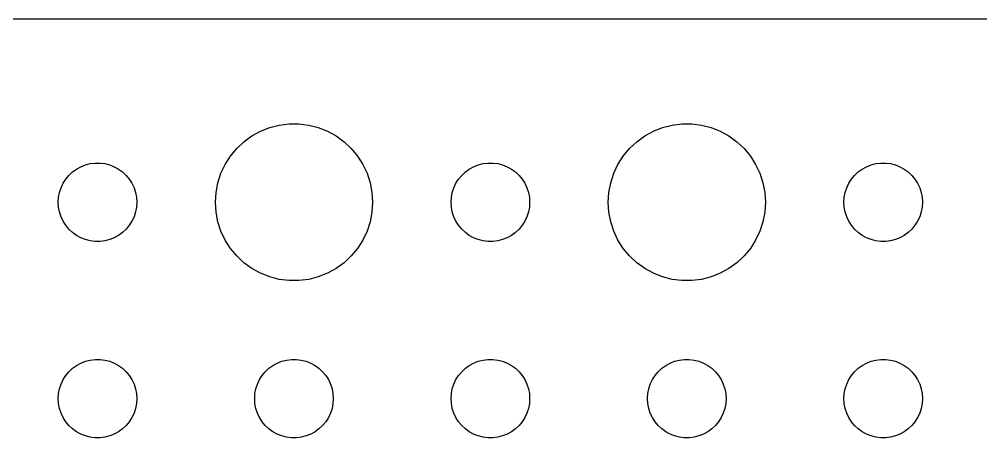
# Model space of a CAD drawing. Header units: metres. Extents: x -74 to 74, y -37 to 37.
# Drawn here: x -2.99 to 33.73, y 21 to 36.99 of the extents above; entities that cross this region are included whole.
import ezdxf

# ---------------------------------------------------------------- set-up
doc = ezdxf.new("R2010")
doc.units = ezdxf.units.M

msp = doc.modelspace()

# ---------------------------------------------------------------- linework, layer by layer
for p, q in [((69.8139, 36.9901), (-69.8139, 36.9901)), ((5.89252, 32.533), (6.22266, 32.7145)), ((6.22266, 32.7145), (6.57294, 32.8532)), ((6.57294, 32.8532), (6.93785, 32.9469)), ((6.93785, 32.9469), (7.31161, 32.9941)), ((7.31161, 32.9941), (7.68837, 32.9941)), ((7.68837, 32.9941), (8.06213, 32.9469)), ((8.06213, 32.9469), (8.42705, 32.8532)), ((8.42705, 32.8532), (8.77733, 32.7145)), ((8.77733, 32.7145), (9.10747, 32.533)), ((20.8925, 32.533), (21.2227, 32.7145)), ((21.2227, 32.7145), (21.5729, 32.8532)), ((21.5729, 32.8532), (21.9379, 32.9469)), ((21.9379, 32.9469), (22.3116, 32.9941)), ((22.3116, 32.9941), (22.6884, 32.9941)), ((22.6884, 32.9941), (23.0621, 32.9469)), ((23.0621, 32.9469), (23.427, 32.8532)), ((23.427, 32.8532), (23.7773, 32.7145)), ((23.7773, 32.7145), (24.1075, 32.533)), ((5.31308, 32.0536), (5.58772, 32.3115)), ((5.58772, 32.3115), (5.89252, 32.533)), ((9.10747, 32.533), (9.41226, 32.3115)), ((9.41226, 32.3115), (9.6869, 32.0536)), ((20.3131, 32.0536), (20.5877, 32.3115)), ((20.5877, 32.3115), (20.8925, 32.533)), ((24.1075, 32.533), (24.4123, 32.3115)), ((24.4123, 32.3115), (24.6869, 32.0536)), ((5.07294, 31.7634), (5.31308, 32.0536)), ((9.6869, 32.0536), (9.92705, 31.7634)), ((20.0729, 31.7634), (20.3131, 32.0536)), ((24.6869, 32.0536), (24.927, 31.7634)), ((4.87108, 31.4453), (5.07294, 31.7634)), ((9.92705, 31.7634), (10.1289, 31.4453)), ((19.8711, 31.4453), (20.0729, 31.7634)), ((24.927, 31.7634), (25.1289, 31.4453)), ((-0.956131, 31.1558), (-0.803726, 31.2665)), ((-0.803726, 31.2665), (-0.638657, 31.3572)), ((-0.638657, 31.3572), (-0.463516, 31.4266)), ((-0.463516, 31.4266), (-0.281067, 31.4734)), ((-0.281067, 31.4734), (-0.094177, 31.497)), ((-0.094177, 31.497), (0.094177, 31.497)), ((0.094177, 31.497), (0.281067, 31.4734)), ((0.281067, 31.4734), (0.463516, 31.4266)), ((0.463516, 31.4266), (0.638657, 31.3572)), ((0.638657, 31.3572), (0.803726, 31.2665)), ((0.803726, 31.2665), (0.956131, 31.1558)), ((4.71066, 31.1044), (4.87108, 31.4453)), ((10.1289, 31.4453), (10.2893, 31.1044)), ((14.0439, 31.1558), (14.1963, 31.2665)), ((14.1963, 31.2665), (14.3613, 31.3572)), ((14.3613, 31.3572), (14.5365, 31.4266)), ((14.5365, 31.4266), (14.7189, 31.4734)), ((14.7189, 31.4734), (14.9058, 31.497)), ((14.9058, 31.497), (15.0942, 31.497)), ((15.0942, 31.497), (15.2811, 31.4734)), ((15.2811, 31.4734), (15.4635, 31.4266)), ((15.4635, 31.4266), (15.6387, 31.3572)), ((15.6387, 31.3572), (15.8037, 31.2665)), ((15.8037, 31.2665), (15.9561, 31.1558)), ((19.7107, 31.1044), (19.8711, 31.4453)), ((25.1289, 31.4453), (25.2893, 31.1044)), ((29.0439, 31.1558), (29.1963, 31.2665)), ((29.1963, 31.2665), (29.3613, 31.3572)), ((29.3613, 31.3572), (29.5365, 31.4266)), ((29.5365, 31.4266), (29.7189, 31.4734)), ((29.7189, 31.4734), (29.9058, 31.497)), ((29.9058, 31.497), (30.0942, 31.497)), ((30.0942, 31.497), (30.2811, 31.4734)), ((30.2811, 31.4734), (30.4635, 31.4266)), ((30.4635, 31.4266), (30.6387, 31.3572)), ((30.6387, 31.3572), (30.8037, 31.2665)), ((30.8037, 31.2665), (30.9561, 31.1558)), ((-1.31445, 30.7226), (-1.21352, 30.8817)), ((-1.21352, 30.8817), (-1.09344, 31.0268)), ((-1.09344, 31.0268), (-0.956131, 31.1558)), ((0.956131, 31.1558), (1.09344, 31.0268)), ((1.09344, 31.0268), (1.21352, 30.8817)), ((1.21352, 30.8817), (1.31445, 30.7226)), ((4.59424, 30.7461), (4.71066, 31.1044)), ((10.2893, 31.1044), (10.4057, 30.7461)), ((13.6855, 30.7226), (13.7865, 30.8817)), ((13.7865, 30.8817), (13.9065, 31.0268)), ((13.9065, 31.0268), (14.0439, 31.1558)), ((15.9561, 31.1558), (16.0934, 31.0268)), ((16.0934, 31.0268), (16.2135, 30.8817)), ((16.2135, 30.8817), (16.3145, 30.7226)), ((19.5942, 30.7461), (19.7107, 31.1044)), ((25.2893, 31.1044), (25.4057, 30.7461)), ((28.6855, 30.7226), (28.7865, 30.8817)), ((28.7865, 30.8817), (28.9065, 31.0268)), ((28.9065, 31.0268), (29.0439, 31.1558)), ((30.9561, 31.1558), (31.0934, 31.0268)), ((31.0934, 31.0268), (31.2135, 30.8817)), ((31.2135, 30.8817), (31.3145, 30.7226)), ((-1.45287, 30.373), (-1.39465, 30.5522)), ((-1.39465, 30.5522), (-1.31445, 30.7226)), ((1.31445, 30.7226), (1.39465, 30.5522)), ((1.39465, 30.5522), (1.45287, 30.373)), ((4.52365, 30.376), (4.59424, 30.7461)), ((10.4057, 30.7461), (10.4763, 30.376)), ((13.5471, 30.373), (13.6053, 30.5522)), ((13.6053, 30.5522), (13.6855, 30.7226)), ((16.3145, 30.7226), (16.3947, 30.5522)), ((16.3947, 30.5522), (16.4529, 30.373)), ((19.5237, 30.376), (19.5942, 30.7461)), ((25.4057, 30.7461), (25.4763, 30.376)), ((28.5471, 30.373), (28.6053, 30.5522)), ((28.6053, 30.5522), (28.6855, 30.7226)), ((31.3145, 30.7226), (31.3947, 30.5522)), ((31.3947, 30.5522), (31.4529, 30.373)), ((-1.5, 30), (-1.48816, 30.188)), ((-1.48816, 30.188), (-1.45287, 30.373)), ((1.45287, 30.373), (1.48816, 30.188)), ((1.48816, 30.188), (1.5, 30)), ((4.5, 30), (4.52365, 30.376)), ((10.4763, 30.376), (10.5, 30)), ((13.5, 30), (13.5118, 30.188)), ((13.5118, 30.188), (13.5471, 30.373)), ((16.4529, 30.373), (16.4882, 30.188)), ((16.4882, 30.188), (16.5, 30)), ((19.5, 30), (19.5237, 30.376)), ((25.4763, 30.376), (25.5, 30)), ((28.5, 30), (28.5118, 30.188)), ((28.5118, 30.188), (28.5471, 30.373)), ((31.4529, 30.373), (31.4882, 30.188)), ((31.4882, 30.188), (31.5, 30)), ((-1.48816, 29.812), (-1.5, 30)), ((-1.45287, 29.627), (-1.48816, 29.812)), ((1.48816, 29.812), (1.45287, 29.627)), ((1.5, 30), (1.48816, 29.812)), ((4.52365, 29.624), (4.5, 30)), ((10.5, 30), (10.4763, 29.624)), ((13.5118, 29.812), (13.5, 30)), ((13.5471, 29.627), (13.5118, 29.812)), ((16.4882, 29.812), (16.4529, 29.627)), ((16.5, 30), (16.4882, 29.812)), ((19.5237, 29.624), (19.5, 30)), ((25.5, 30), (25.4763, 29.624)), ((28.5118, 29.812), (28.5, 30)), ((28.5471, 29.627), (28.5118, 29.812)), ((31.4882, 29.812), (31.4529, 29.627)), ((31.5, 30), (31.4882, 29.812)), ((-1.39465, 29.4478), (-1.45287, 29.627)), ((-1.31445, 29.2774), (-1.39465, 29.4478)), ((1.39465, 29.4478), (1.31445, 29.2774)), ((1.45287, 29.627), (1.39465, 29.4478)), ((4.59424, 29.2539), (4.52365, 29.624)), ((10.4763, 29.624), (10.4057, 29.2539)), ((13.6053, 29.4478), (13.5471, 29.627)), ((13.6855, 29.2774), (13.6053, 29.4478)), ((16.3947, 29.4478), (16.3145, 29.2774)), ((16.4529, 29.627), (16.3947, 29.4478)), ((19.5942, 29.2539), (19.5237, 29.624)), ((25.4763, 29.624), (25.4057, 29.2539)), ((28.6053, 29.4478), (28.5471, 29.627)), ((28.6855, 29.2774), (28.6053, 29.4478)), ((31.3947, 29.4478), (31.3145, 29.2774)), ((31.4529, 29.627), (31.3947, 29.4478)), ((-1.21352, 29.1183), (-1.31445, 29.2774)), ((-1.09344, 28.9732), (-1.21352, 29.1183)), ((1.21352, 29.1183), (1.09344, 28.9732)), ((1.31445, 29.2774), (1.21352, 29.1183)), ((4.71066, 28.8956), (4.59424, 29.2539)), ((10.4057, 29.2539), (10.2893, 28.8956)), ((13.7865, 29.1183), (13.6855, 29.2774)), ((13.9065, 28.9732), (13.7865, 29.1183)), ((16.2135, 29.1183), (16.0934, 28.9732)), ((16.3145, 29.2774), (16.2135, 29.1183)), ((19.7107, 28.8956), (19.5942, 29.2539)), ((25.4057, 29.2539), (25.2893, 28.8956)), ((28.7865, 29.1183), (28.6855, 29.2774)), ((28.9065, 28.9732), (28.7865, 29.1183)), ((31.2135, 29.1183), (31.0934, 28.9732)), ((31.3145, 29.2774), (31.2135, 29.1183)), ((-0.956131, 28.8442), (-1.09344, 28.9732)), ((-0.803726, 28.7335), (-0.956131, 28.8442)), ((-0.638657, 28.6427), (-0.803726, 28.7335)), ((-0.463516, 28.5734), (-0.638657, 28.6427)), ((0.638657, 28.6427), (0.463516, 28.5734)), ((0.803726, 28.7335), (0.638657, 28.6427)), ((0.956131, 28.8442), (0.803726, 28.7335)), ((1.09344, 28.9732), (0.956131, 28.8442)), ((4.87108, 28.5547), (4.71066, 28.8956)), ((10.2893, 28.8956), (10.1289, 28.5547)), ((14.0439, 28.8442), (13.9065, 28.9732)), ((14.1963, 28.7335), (14.0439, 28.8442)), ((14.3613, 28.6427), (14.1963, 28.7335)), ((14.5365, 28.5734), (14.3613, 28.6427)), ((15.6387, 28.6427), (15.4635, 28.5734)), ((15.8037, 28.7335), (15.6387, 28.6427)), ((15.9561, 28.8442), (15.8037, 28.7335)), ((16.0934, 28.9732), (15.9561, 28.8442)), ((19.8711, 28.5547), (19.7107, 28.8956)), ((25.2893, 28.8956), (25.1289, 28.5547)), ((29.0439, 28.8442), (28.9065, 28.9732)), ((29.1963, 28.7335), (29.0439, 28.8442)), ((29.3613, 28.6427), (29.1963, 28.7335)), ((29.5365, 28.5734), (29.3613, 28.6427)), ((30.6387, 28.6427), (30.4635, 28.5734)), ((30.8037, 28.7335), (30.6387, 28.6427)), ((30.9561, 28.8442), (30.8037, 28.7335)), ((31.0934, 28.9732), (30.9561, 28.8442)), ((-0.281067, 28.5266), (-0.463516, 28.5734)), ((-0.094177, 28.503), (-0.281067, 28.5266)), ((0.094177, 28.503), (-0.094177, 28.503)), ((0.281067, 28.5266), (0.094177, 28.503)), ((0.463516, 28.5734), (0.281067, 28.5266)), ((5.07294, 28.2366), (4.87108, 28.5547)), ((10.1289, 28.5547), (9.92705, 28.2366)), ((14.7189, 28.5266), (14.5365, 28.5734)), ((14.9058, 28.503), (14.7189, 28.5266)), ((15.0942, 28.503), (14.9058, 28.503)), ((15.2811, 28.5266), (15.0942, 28.503)), ((15.4635, 28.5734), (15.2811, 28.5266)), ((20.0729, 28.2366), (19.8711, 28.5547)), ((25.1289, 28.5547), (24.927, 28.2366)), ((29.7189, 28.5266), (29.5365, 28.5734)), ((29.9058, 28.503), (29.7189, 28.5266)), ((30.0942, 28.503), (29.9058, 28.503)), ((30.2811, 28.5266), (30.0942, 28.503)), ((30.4635, 28.5734), (30.2811, 28.5266)), ((5.31308, 27.9464), (5.07294, 28.2366)), ((5.58772, 27.6884), (5.31308, 27.9464)), ((9.6869, 27.9464), (9.41226, 27.6884)), ((9.92705, 28.2366), (9.6869, 27.9464)), ((20.3131, 27.9464), (20.0729, 28.2366)), ((20.5877, 27.6884), (20.3131, 27.9464)), ((24.6869, 27.9464), (24.4123, 27.6884)), ((24.927, 28.2366), (24.6869, 27.9464)), ((5.89252, 27.467), (5.58772, 27.6884)), ((9.41226, 27.6884), (9.10747, 27.467)), ((20.8925, 27.467), (20.5877, 27.6884)), ((24.4123, 27.6884), (24.1075, 27.467)), ((6.22266, 27.2855), (5.89252, 27.467)), ((6.57294, 27.1468), (6.22266, 27.2855)), ((8.77733, 27.2855), (8.42705, 27.1468)), ((9.10747, 27.467), (8.77733, 27.2855)), ((21.2227, 27.2855), (20.8925, 27.467)), ((21.5729, 27.1468), (21.2227, 27.2855)), ((23.7773, 27.2855), (23.427, 27.1468)), ((24.1075, 27.467), (23.7773, 27.2855)), ((6.93785, 27.0531), (6.57294, 27.1468)), ((7.31161, 27.0059), (6.93785, 27.0531)), ((7.68837, 27.0059), (7.31161, 27.0059)), ((8.06213, 27.0531), (7.68837, 27.0059)), ((8.42705, 27.1468), (8.06213, 27.0531)), ((21.9379, 27.0531), (21.5729, 27.1468)), ((22.3116, 27.0059), (21.9379, 27.0531)), ((22.6884, 27.0059), (22.3116, 27.0059)), ((23.0621, 27.0531), (22.6884, 27.0059)), ((23.427, 27.1468), (23.0621, 27.0531)), ((-0.638657, 23.8572), (-0.463516, 23.9266)), ((-0.463516, 23.9266), (-0.281067, 23.9734)), ((-0.281067, 23.9734), (-0.094177, 23.997)), ((-0.094177, 23.997), (0.094177, 23.997)), ((0.094177, 23.997), (0.281067, 23.9734)), ((0.281067, 23.9734), (0.463516, 23.9266)), ((0.463516, 23.9266), (0.638657, 23.8572)), ((6.86133, 23.8572), (7.03647, 23.9266)), ((7.03647, 23.9266), (7.21892, 23.9734)), ((7.21892, 23.9734), (7.40581, 23.997)), ((7.40581, 23.997), (7.59418, 23.997)), ((7.59418, 23.997), (7.78107, 23.9734)), ((7.78107, 23.9734), (7.96352, 23.9266)), ((7.96352, 23.9266), (8.13866, 23.8572)), ((14.3613, 23.8572), (14.5365, 23.9266)), ((14.5365, 23.9266), (14.7189, 23.9734)), ((14.7189, 23.9734), (14.9058, 23.997)), ((14.9058, 23.997), (15.0942, 23.997)), ((15.0942, 23.997), (15.2811, 23.9734)), ((15.2811, 23.9734), (15.4635, 23.9266)), ((15.4635, 23.9266), (15.6387, 23.8572)), ((21.8613, 23.8572), (22.0365, 23.9266)), ((22.0365, 23.9266), (22.2189, 23.9734)), ((22.2189, 23.9734), (22.4058, 23.997)), ((22.4058, 23.997), (22.5942, 23.997)), ((22.5942, 23.997), (22.7811, 23.9734)), ((22.7811, 23.9734), (22.9635, 23.9266)), ((22.9635, 23.9266), (23.1387, 23.8572)), ((29.3613, 23.8572), (29.5365, 23.9266)), ((29.5365, 23.9266), (29.7189, 23.9734)), ((29.7189, 23.9734), (29.9058, 23.997)), ((29.9058, 23.997), (30.0942, 23.997)), ((30.0942, 23.997), (30.2811, 23.9734)), ((30.2811, 23.9734), (30.4635, 23.9266)), ((30.4635, 23.9266), (30.6387, 23.8572)), ((-1.21352, 23.3817), (-1.09344, 23.5268)), ((-1.09344, 23.5268), (-0.956131, 23.6558)), ((-0.956131, 23.6558), (-0.803726, 23.7665)), ((-0.803726, 23.7665), (-0.638657, 23.8572)), ((0.638657, 23.8572), (0.803726, 23.7665)), ((0.803726, 23.7665), (0.956131, 23.6558)), ((0.956131, 23.6558), (1.09344, 23.5268)), ((1.09344, 23.5268), (1.21352, 23.3817)), ((6.28647, 23.3817), (6.40654, 23.5268)), ((6.40654, 23.5268), (6.54385, 23.6558)), ((6.54385, 23.6558), (6.69626, 23.7665)), ((6.69626, 23.7665), (6.86133, 23.8572)), ((8.13866, 23.8572), (8.30373, 23.7665)), ((8.30373, 23.7665), (8.45613, 23.6558)), ((8.45613, 23.6558), (8.59344, 23.5268)), ((8.59344, 23.5268), (8.71352, 23.3817)), ((13.7865, 23.3817), (13.9065, 23.5268)), ((13.9065, 23.5268), (14.0439, 23.6558)), ((14.0439, 23.6558), (14.1963, 23.7665)), ((14.1963, 23.7665), (14.3613, 23.8572)), ((15.6387, 23.8572), (15.8037, 23.7665)), ((15.8037, 23.7665), (15.9561, 23.6558)), ((15.9561, 23.6558), (16.0934, 23.5268)), ((16.0934, 23.5268), (16.2135, 23.3817)), ((21.2865, 23.3817), (21.4065, 23.5268)), ((21.4065, 23.5268), (21.5439, 23.6558)), ((21.5439, 23.6558), (21.6963, 23.7665)), ((21.6963, 23.7665), (21.8613, 23.8572)), ((23.1387, 23.8572), (23.3037, 23.7665)), ((23.3037, 23.7665), (23.4561, 23.6558)), ((23.4561, 23.6558), (23.5934, 23.5268)), ((23.5934, 23.5268), (23.7135, 23.3817)), ((28.7865, 23.3817), (28.9065, 23.5268)), ((28.9065, 23.5268), (29.0439, 23.6558)), ((29.0439, 23.6558), (29.1963, 23.7665)), ((29.1963, 23.7665), (29.3613, 23.8572)), ((30.6387, 23.8572), (30.8037, 23.7665)), ((30.8037, 23.7665), (30.9561, 23.6558)), ((30.9561, 23.6558), (31.0934, 23.5268)), ((31.0934, 23.5268), (31.2135, 23.3817)), ((-1.39465, 23.0522), (-1.31445, 23.2226)), ((-1.31445, 23.2226), (-1.21352, 23.3817)), ((1.21352, 23.3817), (1.31445, 23.2226)), ((1.31445, 23.2226), (1.39465, 23.0522)), ((6.10533, 23.0522), (6.18553, 23.2226)), ((6.18553, 23.2226), (6.28647, 23.3817)), ((8.71352, 23.3817), (8.81445, 23.2226)), ((8.81445, 23.2226), (8.89465, 23.0522)), ((13.6053, 23.0522), (13.6855, 23.2226)), ((13.6855, 23.2226), (13.7865, 23.3817)), ((16.2135, 23.3817), (16.3145, 23.2226)), ((16.3145, 23.2226), (16.3947, 23.0522)), ((21.1053, 23.0522), (21.1855, 23.2226)), ((21.1855, 23.2226), (21.2865, 23.3817)), ((23.7135, 23.3817), (23.8145, 23.2226)), ((23.8145, 23.2226), (23.8947, 23.0522)), ((28.6053, 23.0522), (28.6855, 23.2226)), ((28.6855, 23.2226), (28.7865, 23.3817)), ((31.2135, 23.3817), (31.3145, 23.2226)), ((31.3145, 23.2226), (31.3947, 23.0522)), ((-1.48816, 22.688), (-1.45287, 22.873)), ((-1.45287, 22.873), (-1.39465, 23.0522)), ((1.39465, 23.0522), (1.45287, 22.873)), ((1.45287, 22.873), (1.48816, 22.688)), ((6.01183, 22.688), (6.04712, 22.873)), ((6.04712, 22.873), (6.10533, 23.0522)), ((8.89465, 23.0522), (8.95287, 22.873)), ((8.95287, 22.873), (8.98816, 22.688)), ((13.5118, 22.688), (13.5471, 22.873)), ((13.5471, 22.873), (13.6053, 23.0522)), ((16.3947, 23.0522), (16.4529, 22.873)), ((16.4529, 22.873), (16.4882, 22.688)), ((21.0118, 22.688), (21.0471, 22.873)), ((21.0471, 22.873), (21.1053, 23.0522)), ((23.8947, 23.0522), (23.9529, 22.873)), ((23.9529, 22.873), (23.9882, 22.688)), ((28.5118, 22.688), (28.5471, 22.873)), ((28.5471, 22.873), (28.6053, 23.0522)), ((31.3947, 23.0522), (31.4529, 22.873)), ((31.4529, 22.873), (31.4882, 22.688)), ((-1.5, 22.5), (-1.48816, 22.688)), ((-1.48816, 22.312), (-1.5, 22.5)), ((1.48816, 22.688), (1.5, 22.5)), ((1.5, 22.5), (1.48816, 22.312)), ((6, 22.5), (6.01183, 22.688)), ((6.01183, 22.312), (6, 22.5)), ((8.98816, 22.688), (9, 22.5)), ((9, 22.5), (8.98816, 22.312)), ((13.5, 22.5), (13.5118, 22.688)), ((13.5118, 22.312), (13.5, 22.5)), ((16.4882, 22.688), (16.5, 22.5)), ((16.5, 22.5), (16.4882, 22.312)), ((21, 22.5), (21.0118, 22.688)), ((21.0118, 22.312), (21, 22.5)), ((23.9882, 22.688), (24, 22.5)), ((24, 22.5), (23.9882, 22.312)), ((28.5, 22.5), (28.5118, 22.688)), ((28.5118, 22.312), (28.5, 22.5)), ((31.4882, 22.688), (31.5, 22.5)), ((31.5, 22.5), (31.4882, 22.312)), ((-1.45287, 22.127), (-1.48816, 22.312)), ((-1.39465, 21.9478), (-1.45287, 22.127)), ((1.45287, 22.127), (1.39465, 21.9478)), ((1.48816, 22.312), (1.45287, 22.127)), ((6.04712, 22.127), (6.01183, 22.312)), ((6.10533, 21.9478), (6.04712, 22.127)), ((8.95287, 22.127), (8.89465, 21.9478)), ((8.98816, 22.312), (8.95287, 22.127)), ((13.5471, 22.127), (13.5118, 22.312)), ((13.6053, 21.9478), (13.5471, 22.127)), ((16.4529, 22.127), (16.3947, 21.9478)), ((16.4882, 22.312), (16.4529, 22.127)), ((21.0471, 22.127), (21.0118, 22.312)), ((21.1053, 21.9478), (21.0471, 22.127)), ((23.9529, 22.127), (23.8947, 21.9478)), ((23.9882, 22.312), (23.9529, 22.127)), ((28.5471, 22.127), (28.5118, 22.312)), ((28.6053, 21.9478), (28.5471, 22.127)), ((31.4529, 22.127), (31.3947, 21.9478)), ((31.4882, 22.312), (31.4529, 22.127)), ((-1.31445, 21.7774), (-1.39465, 21.9478)), ((-1.21352, 21.6183), (-1.31445, 21.7774)), ((1.31445, 21.7774), (1.21352, 21.6183)), ((1.39465, 21.9478), (1.31445, 21.7774)), ((6.18553, 21.7774), (6.10533, 21.9478)), ((6.28647, 21.6183), (6.18553, 21.7774)), ((8.81445, 21.7774), (8.71352, 21.6183)), ((8.89465, 21.9478), (8.81445, 21.7774)), ((13.6855, 21.7774), (13.6053, 21.9478)), ((13.7865, 21.6183), (13.6855, 21.7774)), ((16.3145, 21.7774), (16.2135, 21.6183)), ((16.3947, 21.9478), (16.3145, 21.7774)), ((21.1855, 21.7774), (21.1053, 21.9478)), ((21.2865, 21.6183), (21.1855, 21.7774)), ((23.8145, 21.7774), (23.7135, 21.6183)), ((23.8947, 21.9478), (23.8145, 21.7774)), ((28.6855, 21.7774), (28.6053, 21.9478)), ((28.7865, 21.6183), (28.6855, 21.7774)), ((31.3145, 21.7774), (31.2135, 21.6183)), ((31.3947, 21.9478), (31.3145, 21.7774)), ((-1.09344, 21.4732), (-1.21352, 21.6183)), ((-0.956131, 21.3442), (-1.09344, 21.4732)), ((-0.803726, 21.2335), (-0.956131, 21.3442)), ((0.956131, 21.3442), (0.803726, 21.2335)), ((1.09344, 21.4732), (0.956131, 21.3442)), ((1.21352, 21.6183), (1.09344, 21.4732)), ((6.40654, 21.4732), (6.28647, 21.6183)), ((6.54385, 21.3442), (6.40654, 21.4732)), ((6.69626, 21.2335), (6.54385, 21.3442)), ((8.45613, 21.3442), (8.30373, 21.2335)), ((8.59344, 21.4732), (8.45613, 21.3442)), ((8.71352, 21.6183), (8.59344, 21.4732)), ((13.9065, 21.4732), (13.7865, 21.6183)), ((14.0439, 21.3442), (13.9065, 21.4732)), ((14.1963, 21.2335), (14.0439, 21.3442)), ((15.9561, 21.3442), (15.8037, 21.2335)), ((16.0934, 21.4732), (15.9561, 21.3442)), ((16.2135, 21.6183), (16.0934, 21.4732)), ((21.4065, 21.4732), (21.2865, 21.6183)), ((21.5439, 21.3442), (21.4065, 21.4732)), ((21.6963, 21.2335), (21.5439, 21.3442)), ((23.4561, 21.3442), (23.3037, 21.2335)), ((23.5934, 21.4732), (23.4561, 21.3442)), ((23.7135, 21.6183), (23.5934, 21.4732)), ((28.9065, 21.4732), (28.7865, 21.6183)), ((29.0439, 21.3442), (28.9065, 21.4732)), ((29.1963, 21.2335), (29.0439, 21.3442)), ((30.9561, 21.3442), (30.8037, 21.2335)), ((31.0934, 21.4732), (30.9561, 21.3442)), ((31.2135, 21.6183), (31.0934, 21.4732)), ((-0.638657, 21.1427), (-0.803726, 21.2335)), ((-0.463516, 21.0734), (-0.638657, 21.1427)), ((-0.281067, 21.0266), (-0.463516, 21.0734)), ((-0.094177, 21.003), (-0.281067, 21.0266)), ((0.094177, 21.003), (-0.094177, 21.003)), ((0.281067, 21.0266), (0.094177, 21.003)), ((0.463516, 21.0734), (0.281067, 21.0266)), ((0.638657, 21.1427), (0.463516, 21.0734)), ((0.803726, 21.2335), (0.638657, 21.1427)), ((6.86133, 21.1427), (6.69626, 21.2335)), ((7.03647, 21.0734), (6.86133, 21.1427)), ((7.21892, 21.0266), (7.03647, 21.0734)), ((7.40581, 21.003), (7.21892, 21.0266)), ((7.59418, 21.003), (7.40581, 21.003)), ((7.78107, 21.0266), (7.59418, 21.003)), ((7.96352, 21.0734), (7.78107, 21.0266)), ((8.13866, 21.1427), (7.96352, 21.0734)), ((8.30373, 21.2335), (8.13866, 21.1427)), ((14.3613, 21.1427), (14.1963, 21.2335)), ((14.5365, 21.0734), (14.3613, 21.1427)), ((14.7189, 21.0266), (14.5365, 21.0734)), ((14.9058, 21.003), (14.7189, 21.0266)), ((15.0942, 21.003), (14.9058, 21.003)), ((15.2811, 21.0266), (15.0942, 21.003)), ((15.4635, 21.0734), (15.2811, 21.0266)), ((15.6387, 21.1427), (15.4635, 21.0734)), ((15.8037, 21.2335), (15.6387, 21.1427)), ((21.8613, 21.1427), (21.6963, 21.2335)), ((22.0365, 21.0734), (21.8613, 21.1427)), ((22.2189, 21.0266), (22.0365, 21.0734)), ((22.4058, 21.003), (22.2189, 21.0266)), ((22.5942, 21.003), (22.4058, 21.003)), ((22.7811, 21.0266), (22.5942, 21.003)), ((22.9635, 21.0734), (22.7811, 21.0266)), ((23.1387, 21.1427), (22.9635, 21.0734)), ((23.3037, 21.2335), (23.1387, 21.1427)), ((29.3613, 21.1427), (29.1963, 21.2335)), ((29.5365, 21.0734), (29.3613, 21.1427)), ((29.7189, 21.0266), (29.5365, 21.0734)), ((29.9058, 21.003), (29.7189, 21.0266)), ((30.0942, 21.003), (29.9058, 21.003)), ((30.2811, 21.0266), (30.0942, 21.003)), ((30.4635, 21.0734), (30.2811, 21.0266)), ((30.6387, 21.1427), (30.4635, 21.0734)), ((30.8037, 21.2335), (30.6387, 21.1427))]:
    msp.add_line(p, q)

doc.saveas('drawing.dxf')
